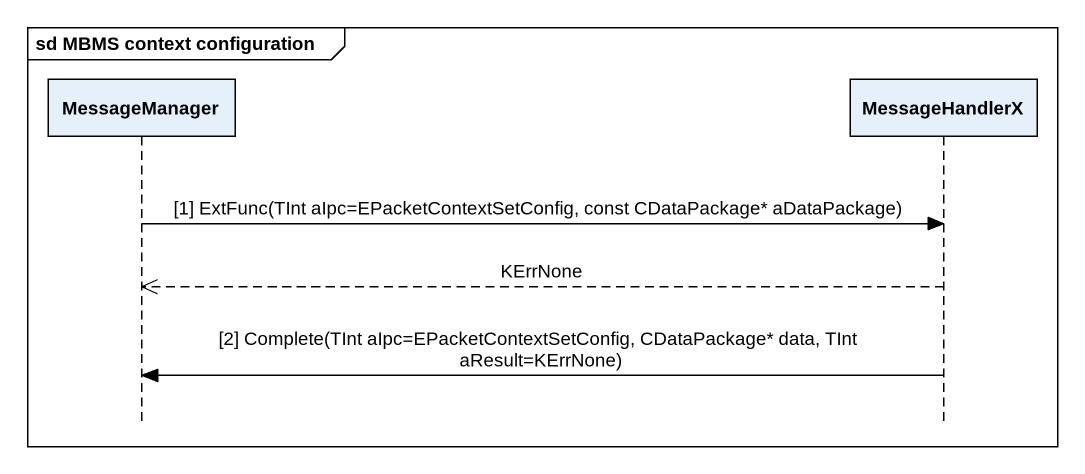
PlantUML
@startuml
mainframe sd MBMS context configuration
hide footbox
participant MessageManager
participant MessageHandlerX

MessageManager -> MessageHandlerX : [1] ExtFunc(TInt aIpc=EPacketContextSetConfig, const CDataPackage* aDataPackage)
MessageHandlerX -->> MessageManager : KErrNone
MessageHandlerX -> MessageManager : [2] Complete(TInt aIpc=EPacketContextSetConfig, CDataPackage* data, TInt aResult=KErrNone)
@enduml
